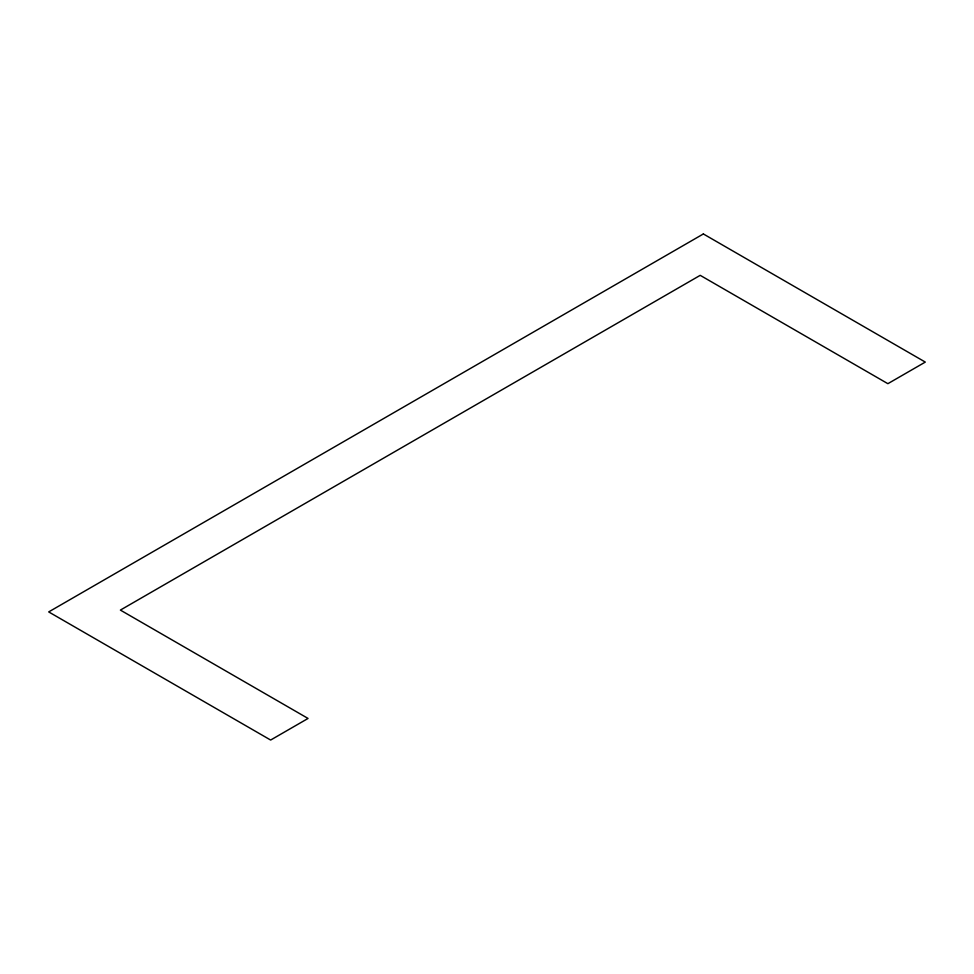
<?xml version="1.0" encoding="UTF-8"?>
<svg xmlns="http://www.w3.org/2000/svg" width="974" height="974" viewBox="0 0 974 974"><rect width="100%" height="100%" fill="white"/><g stroke="black" fill="none" stroke-linecap="round" stroke-linejoin="round"><path stroke-width="1.46" d="M703.362 233.955L48.7 611.916L270.638 740.045L308.052 718.447L120.386 610.089L700.209 275.338L887.874 383.683L925.3 362.084L703.362 233.955"/></g></svg>
